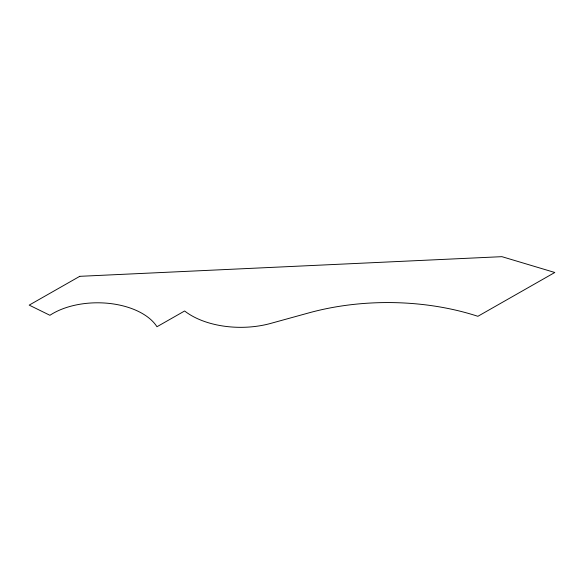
<?xml version="1.0" encoding="UTF-8"?>
<svg xmlns="http://www.w3.org/2000/svg" width="584" height="584" viewBox="0 0 584 584"><rect width="100%" height="100%" fill="white"/><g stroke="black" fill="none" stroke-linecap="round" stroke-linejoin="round"><path stroke-width="0.88" d="M79.752 276.327L29.2 305.118L49.917 315.294A63.269 36.529 0 0 1 156.965 326.741L184.624 310.987A69.657 40.216 0 0 0 270.721 323.405L308.885 312.878A182.785 105.529 0 0 1 477.873 316.302L554.8 272.487L501.911 256.668L79.752 276.327"/></g></svg>
